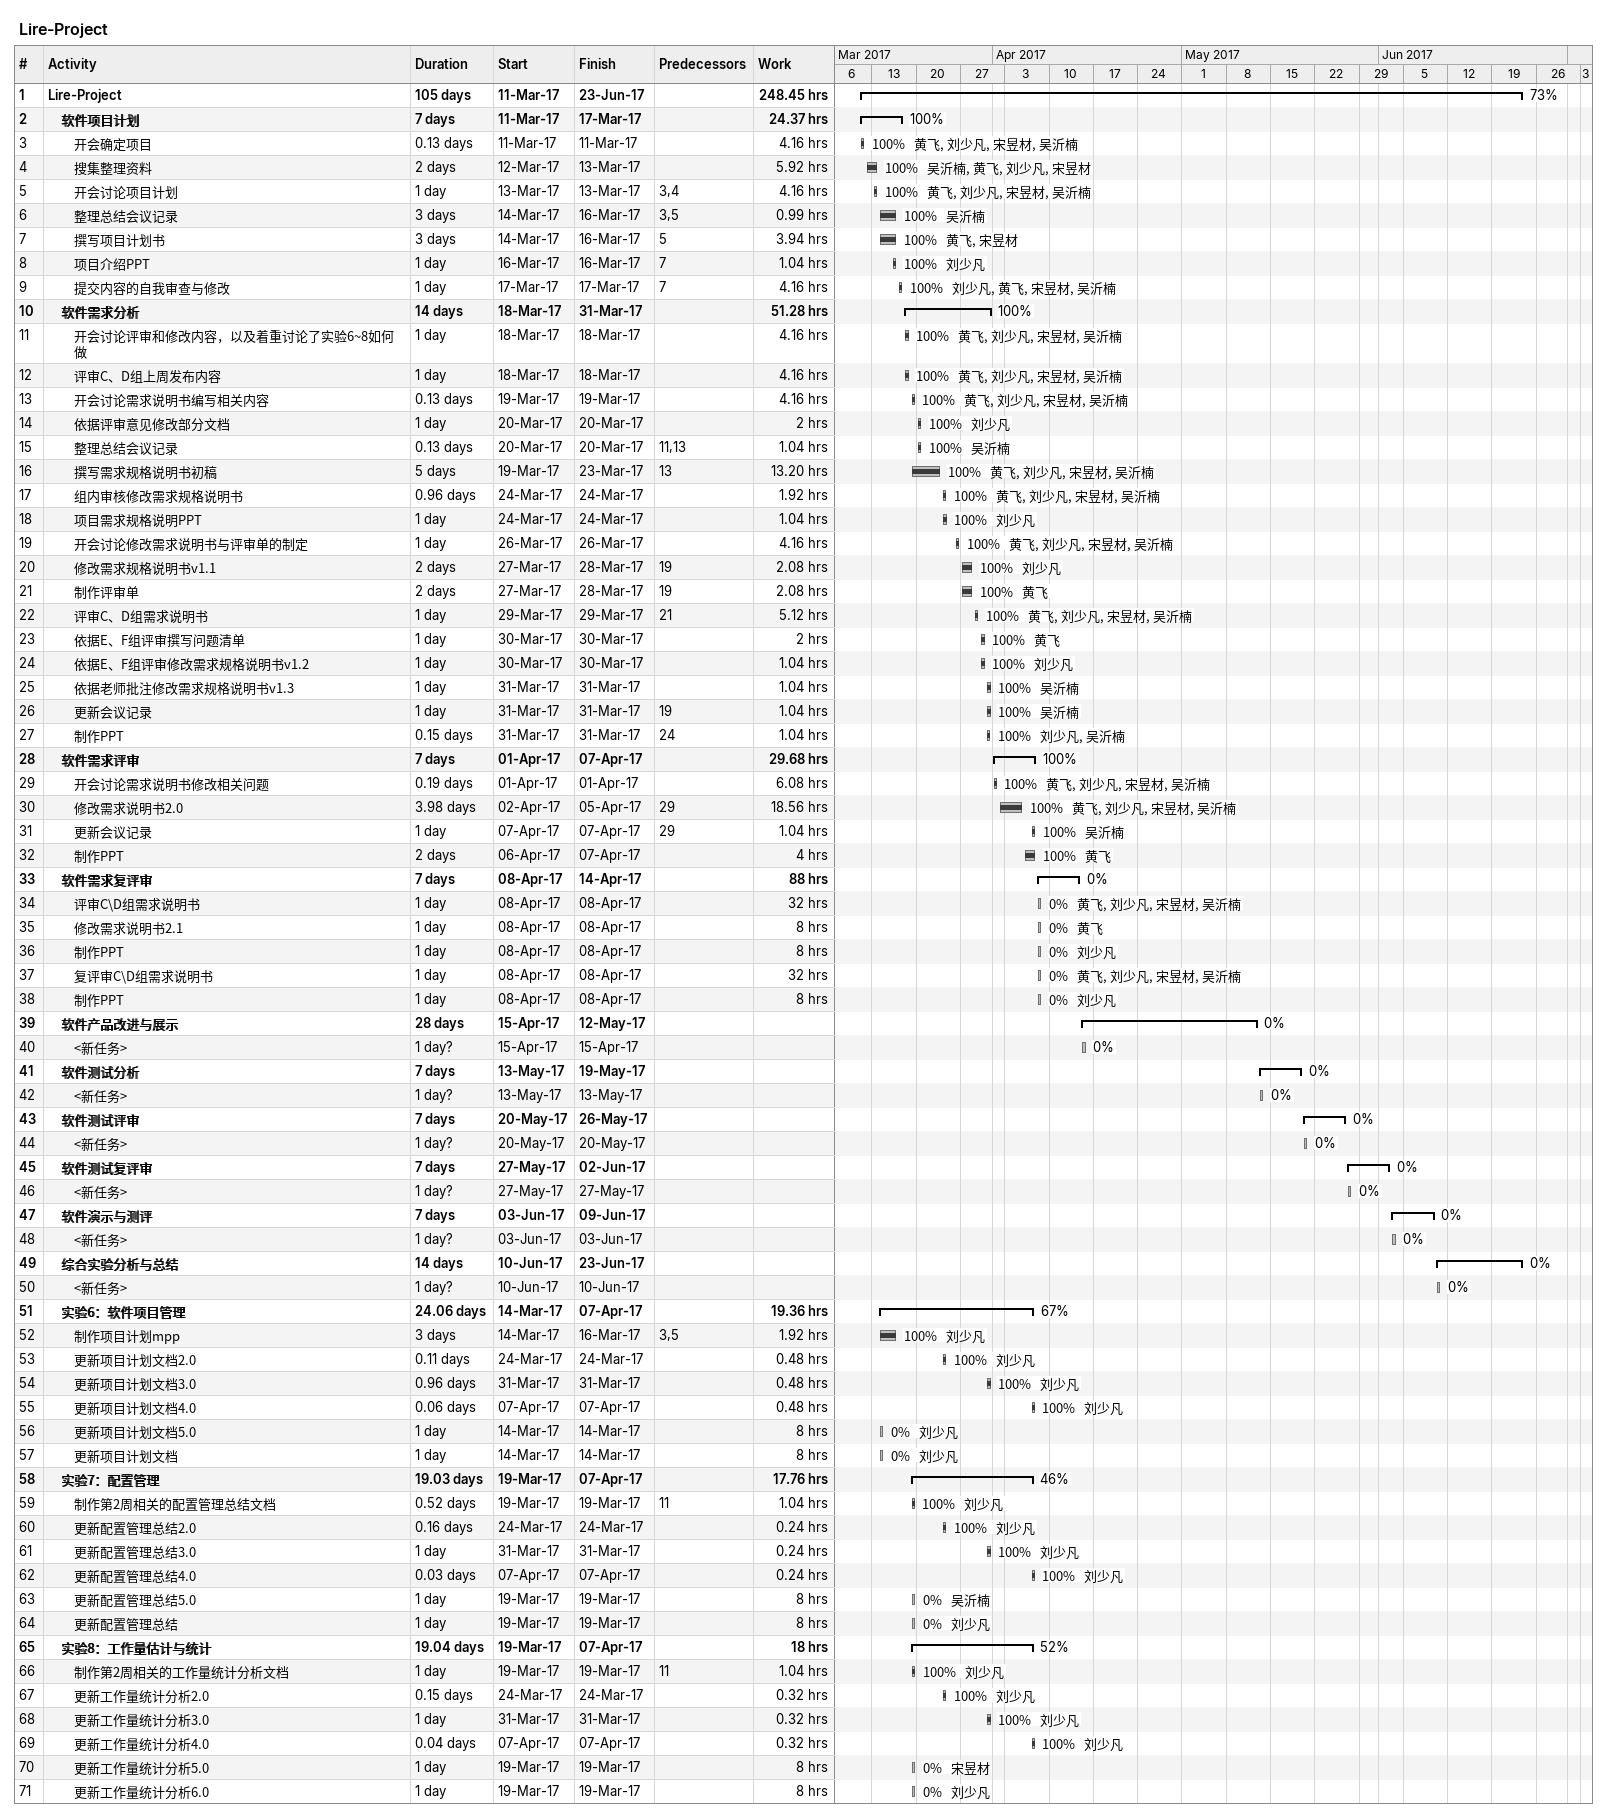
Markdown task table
Lire-Project

| ID | Level | Task | Duration | Start | Finish | Predecessors | Resources | % complete | Work (h) |
|---|---|---|---|---|---|---|---|---|---|
| 1 | 1 | **Lire-Project** | 105d | 2017-03-11 | 2017-06-23 |  |  | 73 | 248.45 |
| 2 | 2 | **软件项目计划** | 7d | 2017-03-11 | 2017-03-17 |  |  | 100 | 24.37 |
| 3 | 3 | 开会确定项目 | 0.13d | 2017-03-11 | 2017-03-11 |  | 黄飞, 刘少凡, 宋昱材, 吴沂楠 | 100 | 4.16 |
| 4 | 3 | 搜集整理资料 | 2d | 2017-03-12 | 2017-03-13 |  | 吴沂楠, 黄飞, 刘少凡, 宋昱材 | 100 | 5.92 |
| 5 | 3 | 开会讨论项目计划 | 1d | 2017-03-13 | 2017-03-13 | 3, 4 | 黄飞, 刘少凡, 宋昱材, 吴沂楠 | 100 | 4.16 |
| 6 | 3 | 整理总结会议记录 | 3d | 2017-03-14 | 2017-03-16 | 3, 5 | 吴沂楠 | 100 | 0.99 |
| 7 | 3 | 撰写项目计划书 | 3d | 2017-03-14 | 2017-03-16 | 5 | 黄飞, 宋昱材 | 100 | 3.94 |
| 8 | 3 | 项目介绍PPT | 1d | 2017-03-16 | 2017-03-16 | 7 | 刘少凡 | 100 | 1.04 |
| 9 | 3 | 提交内容的自我审查与修改 | 1d | 2017-03-17 | 2017-03-17 | 7 | 刘少凡, 黄飞, 宋昱材, 吴沂楠 | 100 | 4.16 |
| 10 | 2 | **软件需求分析** | 14d | 2017-03-18 | 2017-03-31 |  |  | 100 | 51.28 |
| 11 | 3 | 开会讨论评审和修改内容，以及着重讨论了实验6~8如何做 | 1d | 2017-03-18 | 2017-03-18 |  | 黄飞, 刘少凡, 宋昱材, 吴沂楠 | 100 | 4.16 |
| 12 | 3 | 评审C、D组上周发布内容 | 1d | 2017-03-18 | 2017-03-18 |  | 黄飞, 刘少凡, 宋昱材, 吴沂楠 | 100 | 4.16 |
| 13 | 3 | 开会讨论需求说明书编写相关内容 | 0.13d | 2017-03-19 | 2017-03-19 |  | 黄飞, 刘少凡, 宋昱材, 吴沂楠 | 100 | 4.16 |
| 14 | 3 | 依据评审意见修改部分文档 | 1d | 2017-03-20 | 2017-03-20 |  | 刘少凡 | 100 | 2 |
| 15 | 3 | 整理总结会议记录 | 0.13d | 2017-03-20 | 2017-03-20 | 11, 13 | 吴沂楠 | 100 | 1.04 |
| 16 | 3 | 撰写需求规格说明书初稿 | 5d | 2017-03-19 | 2017-03-23 | 13 | 黄飞, 刘少凡, 宋昱材, 吴沂楠 | 100 | 13.20 |
| 17 | 3 | 组内审核修改需求规格说明书 | 0.96d | 2017-03-24 | 2017-03-24 |  | 黄飞, 刘少凡, 宋昱材, 吴沂楠 | 100 | 1.92 |
| 18 | 3 | 项目需求规格说明PPT | 1d | 2017-03-24 | 2017-03-24 |  | 刘少凡 | 100 | 1.04 |
| 19 | 3 | 开会讨论修改需求说明书与评审单的制定 | 1d | 2017-03-26 | 2017-03-26 |  | 黄飞, 刘少凡, 宋昱材, 吴沂楠 | 100 | 4.16 |
| 20 | 3 | 修改需求规格说明书v1.1 | 2d | 2017-03-27 | 2017-03-28 | 19 | 刘少凡 | 100 | 2.08 |
| 21 | 3 | 制作评审单 | 2d | 2017-03-27 | 2017-03-28 | 19 | 黄飞 | 100 | 2.08 |
| 22 | 3 | 评审C、D组需求说明书 | 1d | 2017-03-29 | 2017-03-29 | 21 | 黄飞, 刘少凡, 宋昱材, 吴沂楠 | 100 | 5.12 |
| 23 | 3 | 依据E、F组评审撰写问题清单 | 1d | 2017-03-30 | 2017-03-30 |  | 黄飞 | 100 | 2 |
| 24 | 3 | 依据E、F组评审修改需求规格说明书v1.2 | 1d | 2017-03-30 | 2017-03-30 |  | 刘少凡 | 100 | 1.04 |
| 25 | 3 | 依据老师批注修改需求规格说明书v1.3 | 1d | 2017-03-31 | 2017-03-31 |  | 吴沂楠 | 100 | 1.04 |
| 26 | 3 | 更新会议记录 | 1d | 2017-03-31 | 2017-03-31 | 19 | 吴沂楠 | 100 | 1.04 |
| 27 | 3 | 制作PPT | 0.15d | 2017-03-31 | 2017-03-31 | 24 | 刘少凡, 吴沂楠 | 100 | 1.04 |
| 28 | 2 | **软件需求评审** | 7d | 2017-04-01 | 2017-04-07 |  |  | 100 | 29.68 |
| 29 | 3 | 开会讨论需求说明书修改相关问题 | 0.19d | 2017-04-01 | 2017-04-01 |  | 黄飞, 刘少凡, 宋昱材, 吴沂楠 | 100 | 6.08 |
| 30 | 3 | 修改需求说明书2.0 | 3.98d | 2017-04-02 | 2017-04-05 | 29 | 黄飞, 刘少凡, 宋昱材, 吴沂楠 | 100 | 18.56 |
| 31 | 3 | 更新会议记录 | 1d | 2017-04-07 | 2017-04-07 | 29 | 吴沂楠 | 100 | 1.04 |
| 32 | 3 | 制作PPT | 2d | 2017-04-06 | 2017-04-07 |  | 黄飞 | 100 | 4 |
| 33 | 2 | **软件需求复评审** | 7d | 2017-04-08 | 2017-04-14 |  |  | 0 | 88 |
| 34 | 3 | 评审C\D组需求说明书 | 1d | 2017-04-08 | 2017-04-08 |  | 黄飞, 刘少凡, 宋昱材, 吴沂楠 | 0 | 32 |
| 35 | 3 | 修改需求说明书2.1 | 1d | 2017-04-08 | 2017-04-08 |  | 黄飞 | 0 | 8 |
| 36 | 3 | 制作PPT | 1d | 2017-04-08 | 2017-04-08 |  | 刘少凡 | 0 | 8 |
| 37 | 3 | 复评审C\D组需求说明书 | 1d | 2017-04-08 | 2017-04-08 |  | 黄飞, 刘少凡, 宋昱材, 吴沂楠 | 0 | 32 |
| 38 | 3 | 制作PPT | 1d | 2017-04-08 | 2017-04-08 |  | 刘少凡 | 0 | 8 |
| 39 | 2 | **软件产品改进与展示** | 28d | 2017-04-15 | 2017-05-12 |  |  | 0 |  |
| 40 | 3 | <新任务> | 1d? | 2017-04-15 | 2017-04-15 |  |  | 0 |  |
| 41 | 2 | **软件测试分析** | 7d | 2017-05-13 | 2017-05-19 |  |  | 0 |  |
| 42 | 3 | <新任务> | 1d? | 2017-05-13 | 2017-05-13 |  |  | 0 |  |
| 43 | 2 | **软件测试评审** | 7d | 2017-05-20 | 2017-05-26 |  |  | 0 |  |
| 44 | 3 | <新任务> | 1d? | 2017-05-20 | 2017-05-20 |  |  | 0 |  |
| 45 | 2 | **软件测试复评审** | 7d | 2017-05-27 | 2017-06-02 |  |  | 0 |  |
| 46 | 3 | <新任务> | 1d? | 2017-05-27 | 2017-05-27 |  |  | 0 |  |
| 47 | 2 | **软件演示与测评** | 7d | 2017-06-03 | 2017-06-09 |  |  | 0 |  |
| 48 | 3 | <新任务> | 1d? | 2017-06-03 | 2017-06-03 |  |  | 0 |  |
| 49 | 2 | **综合实验分析与总结** | 14d | 2017-06-10 | 2017-06-23 |  |  | 0 |  |
| 50 | 3 | <新任务> | 1d? | 2017-06-10 | 2017-06-10 |  |  | 0 |  |
| 51 | 2 | **实验6：软件项目管理** | 24.06d | 2017-03-14 | 2017-04-07 |  |  | 67 | 19.36 |
| 52 | 3 | 制作项目计划mpp | 3d | 2017-03-14 | 2017-03-16 | 3, 5 | 刘少凡 | 100 | 1.92 |
| 53 | 3 | 更新项目计划文档2.0 | 0.11d | 2017-03-24 | 2017-03-24 |  | 刘少凡 | 100 | 0.48 |
| 54 | 3 | 更新项目计划文档3.0 | 0.96d | 2017-03-31 | 2017-03-31 |  | 刘少凡 | 100 | 0.48 |
| 55 | 3 | 更新项目计划文档4.0 | 0.06d | 2017-04-07 | 2017-04-07 |  | 刘少凡 | 100 | 0.48 |
| 56 | 3 | 更新项目计划文档5.0 | 1d | 2017-03-14 | 2017-03-14 |  | 刘少凡 | 0 | 8 |
| 57 | 3 | 更新项目计划文档 | 1d | 2017-03-14 | 2017-03-14 |  | 刘少凡 | 0 | 8 |
| 58 | 2 | **实验7：配置管理** | 19.03d | 2017-03-19 | 2017-04-07 |  |  | 46 | 17.76 |
| 59 | 3 | 制作第2周相关的配置管理总结文档 | 0.52d | 2017-03-19 | 2017-03-19 | 11 | 刘少凡 | 100 | 1.04 |
| 60 | 3 | 更新配置管理总结2.0 | 0.16d | 2017-03-24 | 2017-03-24 |  | 刘少凡 | 100 | 0.24 |
| 61 | 3 | 更新配置管理总结3.0 | 1d | 2017-03-31 | 2017-03-31 |  | 刘少凡 | 100 | 0.24 |
| 62 | 3 | 更新配置管理总结4.0 | 0.03d | 2017-04-07 | 2017-04-07 |  | 刘少凡 | 100 | 0.24 |
| 63 | 3 | 更新配置管理总结5.0 | 1d | 2017-03-19 | 2017-03-19 |  | 吴沂楠 | 0 | 8 |
| 64 | 3 | 更新配置管理总结 | 1d | 2017-03-19 | 2017-03-19 |  | 刘少凡 | 0 | 8 |
| 65 | 2 | **实验8：工作量估计与统计** | 19.04d | 2017-03-19 | 2017-04-07 |  |  | 52 | 18 |
| 66 | 3 | 制作第2周相关的工作量统计分析文档 | 1d | 2017-03-19 | 2017-03-19 | 11 | 刘少凡 | 100 | 1.04 |
| 67 | 3 | 更新工作量统计分析2.0 | 0.15d | 2017-03-24 | 2017-03-24 |  | 刘少凡 | 100 | 0.32 |
| 68 | 3 | 更新工作量统计分析3.0 | 1d | 2017-03-31 | 2017-03-31 |  | 刘少凡 | 100 | 0.32 |
| 69 | 3 | 更新工作量统计分析4.0 | 0.04d | 2017-04-07 | 2017-04-07 |  | 刘少凡 | 100 | 0.32 |
| 70 | 3 | 更新工作量统计分析5.0 | 1d | 2017-03-19 | 2017-03-19 |  | 宋昱材 | 0 | 8 |
| 71 | 3 | 更新工作量统计分析6.0 | 1d | 2017-03-19 | 2017-03-19 |  | 刘少凡 | 0 | 8 |
